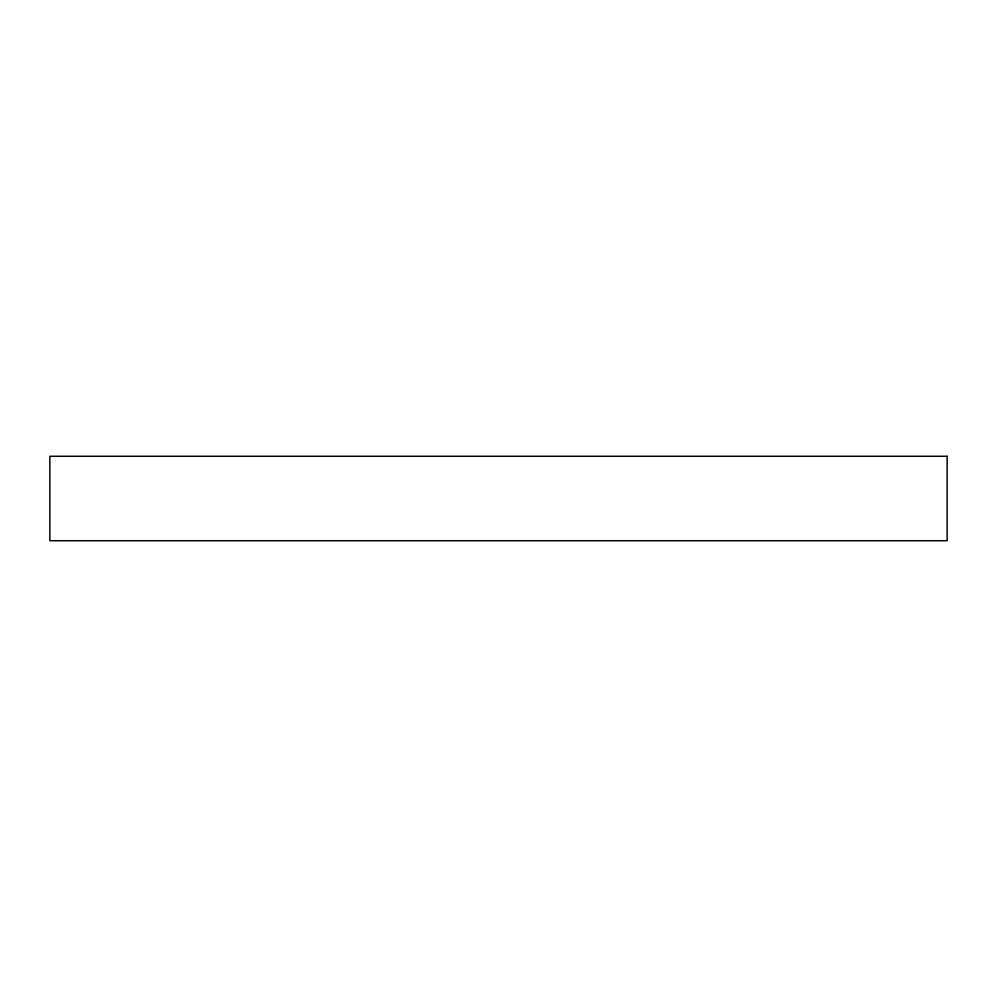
<?xml version="1.0" encoding="UTF-8"?>
<svg xmlns="http://www.w3.org/2000/svg" width="997" height="997" viewBox="0 0 997 997"><rect width="100%" height="100%" fill="white"/><g stroke="black" fill="none" stroke-linecap="round" stroke-linejoin="round"><path stroke-width="1.5" d="M947.15 456.277L49.85 456.277L49.85 540.723L947.15 540.723L947.15 456.277"/></g></svg>
